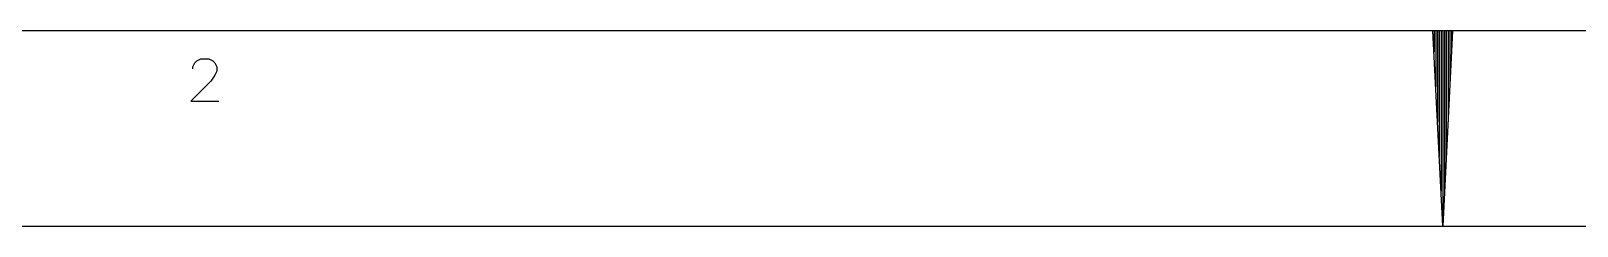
# Model space of a CAD drawing. Header units: millimetres. Extents: x -312439 to 477422, y -331570 to 212570.
# Drawn here: x 344997 to 348961, y 117031 to 117531 of the extents above; entities that cross this region are included whole.
import ezdxf

# ---------------------------------------------------------------- set-up
doc = ezdxf.new("R2010")
doc.units = ezdxf.units.MM
doc.layers.add('FORMATO A1', color=1, linetype='Continuous')

# ---------------------------------------------------------------- blocks, each defined once
blk = doc.blocks.new('A$C2D342850')
at = {"layer": 'FORMATO A1', "color": 2, "linetype": 'Continuous'}
blk.add_line((83100, -58400), (2500, -58400), dxfattribs=at)
at = {"layer": 'FORMATO A1', "color": 1, "linetype": 'Continuous'}
for p, q in [((21450, -59400), (21399.5, -58400)), ((21405, -58400), (21405, -58508.91)), ((21414, -58400), (21414, -58687.13)), ((21423, -58400), (21423, -58865.35)), ((21432, -58400), (21432, -59043.56)), ((21441, -58400), (21441, -59221.78)), ((21450, -58400), (21450, -59400)), ((21500.5, -58400), (21450, -59400)), ((21459, -58400), (21459, -59221.78)), ((21468, -58400), (21468, -59043.56)), ((21477, -58400), (21477, -58865.35)), ((21486, -58400), (21486, -58687.13)), ((21495, -58400), (21495, -58508.91)), ((0, -59400), (84100, -59400))]:
    blk.add_line(p, q, dxfattribs=at)
blk.add_lwpolyline([(15038.95, -58595), (15038.95, -58584.69), (15049.26, -58564.06), (15059.58, -58553.75), (15080.2, -58543.44), (15121.45, -58543.44), (15142.08, -58553.75), (15152.39, -58564.06), (15162.7, -58584.69), (15162.7, -58605.31), (15152.39, -58625.94), (15131.76, -58656.87), (15028.64, -58760), (15173.01, -58760)], dxfattribs=at)

msp = doc.modelspace()

# ---------------------------------------------------------------- linework, layer by layer
at = {"layer": 'FORMATO A1', "color": 2, "linetype": 'Continuous'}
msp.add_line((379442.032, 117531.232, 0), (339142.032, 117531.232, 0), dxfattribs=at)
at = {"layer": 'FORMATO A1', "color": 1, "linetype": 'Continuous'}
msp.add_line((337892.032, 117031.232, 0), (379942.032, 117031.232, 0), dxfattribs=at)

# ---------------------------------------------------------------- block references
at = {"layer": 'FORMATO A1', "xscale": 0.5, "yscale": 0.5, "zscale": 0.5}
msp.add_blockref('A$C2D342850', (337892.032, 146731.232, 0), dxfattribs=at)

doc.saveas('drawing.dxf')
